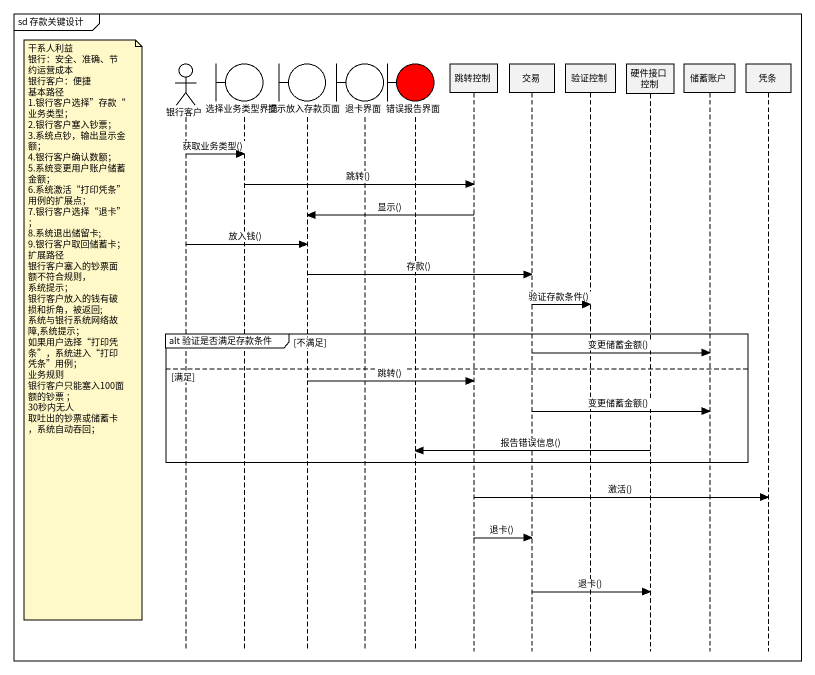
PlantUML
@startuml
mainframe sd 存款关键设计
hide footbox
actor 银行客户
boundary 选择业务类型界面
boundary 提示放入存款页面
boundary 退卡界面
boundary 错误报告界面 #FF0000
participant 跳转控制
participant 交易
participant 验证控制
participant 硬件接口控制
participant 储蓄账户
participant 凭条

银行客户 -> 选择业务类型界面 : 获取业务类型()
选择业务类型界面 -> 跳转控制 : 跳转()
跳转控制 -> 提示放入存款页面 : 显示()
银行客户 -> 提示放入存款页面 : 放入钱()
提示放入存款页面 -> 交易 : 存款()
交易 -> 验证控制 : 验证存款条件()
note left of 银行客户
  干系人利益
  银行：安全、准确、节约运营成本
  银行客户：便捷
  基本路径
  1.银行客户选择”存款“业务类型；
  2.银行客户塞入钞票；
  3.系统点钞，输出显示金额；
  4.银行客户确认数额；
  5.系统变更用户账户储蓄金额；
  6.系统激活“打印凭条”用例的扩展点；
  7.银行客户选择“退卡”；
  8.系统退出储留卡;
  9.银行客户取回储蓄卡；
  扩展路径
  银行客户塞入的钞票面额不符合规则， 系统提示；
  银行客户放入的钱有破损和折角，被返回;
  系统与银行系统网络故障,系统提示；
  如果用户选择“打印凭条”，系统进入“打印凭条”用例；
  业务规则
  银行客户只能塞入100面额的钞票 ；
  30秒内无人 取吐出的钞票或储蓄卡，系统自动吞回；
end note
group alt 验证是否满足存款条件 [不满足]
  交易 -> 储蓄账户 : 变更储蓄金额()
else 满足
  提示放入存款页面 -> 跳转控制 : 跳转()
  交易 -> 储蓄账户 : 变更储蓄金额()
  硬件接口控制 -> 错误报告界面 : 报告错误信息()
end
跳转控制 -> 凭条 : 激活()
跳转控制 -> 交易 : 退卡()
交易 -> 硬件接口控制 : 退卡()
@enduml
